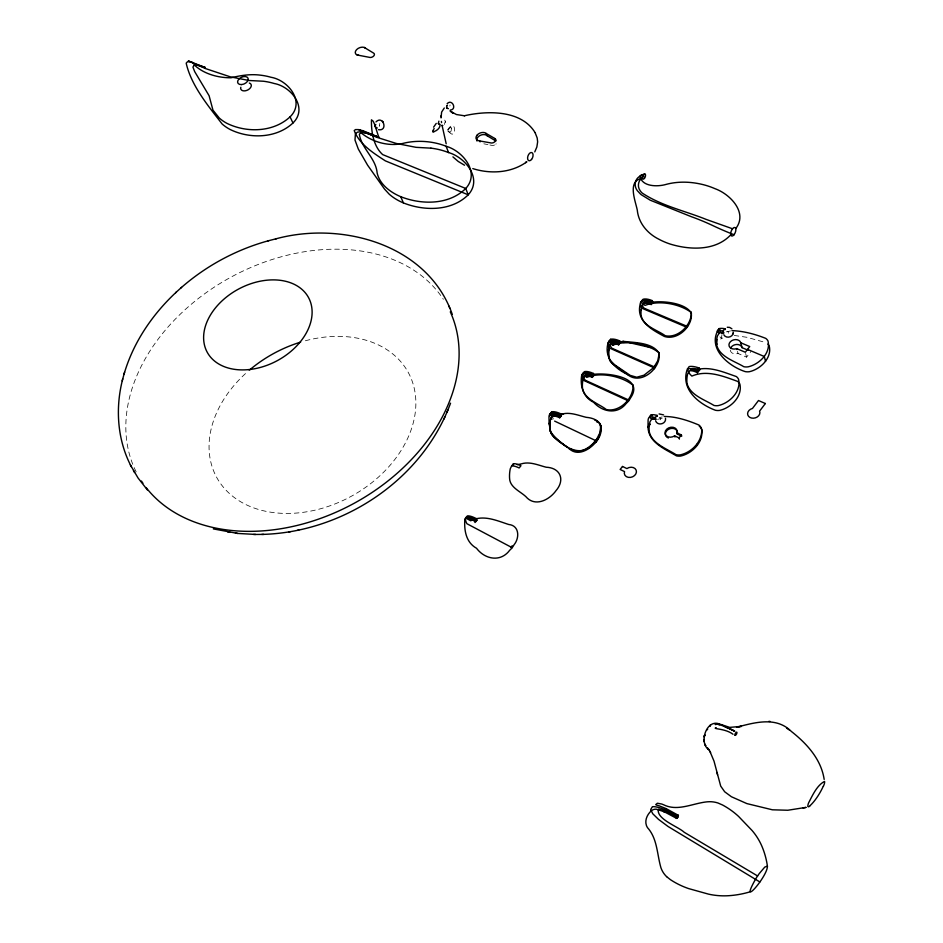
<?xml version="1.0" encoding="UTF-8"?>
<svg xmlns="http://www.w3.org/2000/svg" width="943" height="943" viewBox="0 0 943 943"><rect width="100%" height="100%" fill="white"/><g stroke="black" fill="none" stroke-linecap="round" stroke-linejoin="round"><path stroke-width="0.71" stroke-dasharray="4.71 3.54" d="M447.677 129.733C457.225 115.364 456.577 144.68 447.677 129.733L447.701 130.264M444.436 124.476L445.32 120.987L443.257 118.464M445.379 122.531L445.402 121.506M721.973 334.671L721.383 338.384L719.191 341.189M730.283 350.148A6.035 4.644 -14.3 0 0 738.051 353.495L746.597 357.138L750.982 351.444M552.787 419.364L553.447 418.539M450.153 127.682L447.984 129.957L448.137 131.501M450.282 127.623L451.485 127.788A1.414 1.238 -47.4 0 1 451.626 128.142L451.685 128.378M722.81 338.042L721.383 338.384L719.933 336.863M657.589 419.364L662.516 418.162M730.53 330.922L727.442 331.618A11.469 1.697 -13.7 0 1 726.299 331.842M662.21 416.947L660.336 417.36A11.67 1.356 -13.2 0 1 659.157 417.596M734.161 335.449L746.927 337.299L765.81 342.592M489.936 144.998L491.48 145.293A3.348 2.228 -21.8 0 0 495.782 144.185M487.955 144.621L483.865 143.808M448.455 131.867L448.361 131.784A1.367 0.637 73.1 0 1 448.161 131.442M660.088 417.997L660.678 419.8M727.913 331.276L728.42 333.138M737.485 351.374L738.051 353.495M745.63 353.472L746.597 357.138M451.237 130.476A2.876 1.733 87.2 0 1 448.691 131.678M451.497 128.566A2.664 1.627 -69.9 0 1 451.143 129.957M379.286 126.374A3.619 2.287 86.6 0 0 379.463 125.82A3.772 2.416 -69.8 0 0 379.628 125.336M379.781 123.427A3.348 2.134 -69.8 0 1 379.357 125.195M450.059 104.956A2.711 1.662 -70.5 0 1 449.846 106.029M496.159 143.808A3.348 2.251 -21.7 0 1 495.841 144.161M305.355 340.777A109.211 81.251 -28.8 0 1 412.586 425.293A109.211 81.251 -28.8 0 1 256.343 508.784A109.211 81.251 -28.8 0 1 247.761 371.554M136.157 471.842A176.341 128.755 -28.6 0 1 228.1 278.739A176.341 128.755 -28.6 0 1 443.34 299.273"/><path stroke-width="1.41" d="M441.041 117.91L441.63 112.076L444.294 107.997M441.029 115.777L441.018 116.826M733.23 332.301C733.395 337.217 726.063 339.079 723.8 334.753M550.37 431.399C560.142 444.978 581.513 461.422 595.139 441.348L596.165 441.784L596.306 439.874L600.043 432.566L600.797 425.611M717.399 331.641L718.943 328.635A19.968 8.181 31 0 1 725.155 328.789M569.23 448.738C578.259 457.214 590.695 448.939 596.742 441.041C603.567 428.829 602.471 418.775 586.169 417.313C578.118 415.356 569.56 411.608 561.25 414.307A11.434 1.473 -12.9 0 1 560.661 414.425M659.192 353.637L657.754 360.745L653.723 367.57L644.034 375.184L636.737 377.235L630.195 375.361L614.871 364.965L609.72 359.943L608.683 355.617A11.245 3.972 -84.6 0 1 608.754 349.912L608.989 348.238M641.169 309.87L641.405 308.196A5.894 1.544 -84 0 1 641.841 306.286L644.21 302.302A16.585 7.214 38.5 0 1 652.002 303.505M716.763 339.456L717.01 337.747A6.035 1.815 -84.2 0 1 717.493 335.802L720.299 331.512M375.078 125.737L375.809 124.476M550.299 420.719L550.075 422.417A11.469 3.76 -85.4 0 0 549.969 428.275L550.358 431.305M554.649 416.052L554.743 415.427M722.149 333.551L722.338 332.431L721.136 332.478A6.059 1.356 -18.2 0 1 720.617 332.407M122.743 378.897C115.117 407.954 117.203 440.086 131.419 466.832M609.249 341.696A13.261 5.151 -5.3 0 1 609.414 340.918L610.616 339.28A19.709 8.122 38.6 0 1 619.716 340.894L620.329 342.71L618.632 344.82A16.762 6.884 38.6 0 0 610.899 343.429L610.51 343.9L612.797 345.209L613.28 343.028A7.049 1.662 -17.5 0 0 614.376 342.969A11.245 1.756 -13.3 0 0 618.985 342.274M716.15 727.607C711.541 729.222 725.12 728.173 733.017 734.267M378.426 129.674C388.422 131.466 383.164 114.74 375.986 121.883M124.075 374.053C133.246 342.439 152.436 314.302 176.4 292.012M122.201 380.913L124.606 372.108M718.979 723.811C706.059 719.261 698.739 743.343 708.841 749.661L708.11 748.683M550.712 418.81L553.069 414.802M609.414 346.329C611.264 344.678 610.156 339.763 608.129 342.486A13.273 3.194 80.2 0 0 607.657 344.56C604.687 358.375 614.919 368.218 626.211 373.782M732.9 333.987L733.1 333.351M704.81 734.797L704.291 736.459M653.617 419.27L653.888 418.374A7.308 1.426 -17.4 0 0 654.925 418.291M550.629 414.401A13.485 4.833 -4.4 0 1 550.688 413.317L551.808 411.785A20.074 7.414 38.8 0 1 560.767 413.812L561.462 415.58L559.694 417.773A17.08 6.283 38.8 0 0 552.079 416.028L550.83 418.397A6.118 1.356 -84.9 0 0 550.288 420.837L549.121 423.89L550.064 428.617M261.777 534.422C342.757 532.512 422.393 480.058 450.554 403.168M433.58 127.175L436.255 123.403M607.657 351.55L608.966 348.356A6 1.485 -84.4 0 1 609.508 346.01L610.51 343.9M823.392 786.297L824.099 784.564A5.729 1.945 -62.8 0 0 824.595 782.631L824.63 781.888A2.935 0.99 -62.8 0 0 824.465 781.417C816.838 785.519 812.595 795.232 808.611 802.882A7.992 2.711 -62.6 0 0 808.127 804.249L807.786 806.041A2.947 1.002 -62.6 0 0 807.915 806.56L808.387 806.784A5.835 1.98 -62.6 0 0 809.247 806.489L810.249 805.723M443.917 419.105L444.837 417.03M446.911 412.315L447.878 410.146M534.775 151.894L536.85 147.002L537.64 141.874L537.192 137.984L535.129 132.692M652.356 418.162L650.069 421.639A6.224 1.686 -85 0 0 649.479 424.008L648.006 427.108C648.442 442.621 665.216 449.127 676.426 455.858A10.691 8.546 -16.7 0 0 680.787 456.035C692.421 453.394 704.115 441.619 701.557 429.041A10.656 8.475 -16.2 0 0 699.27 426.212M719.933 329.685L718.943 328.635C706.531 347.708 727.972 366.025 745.147 371.589A10.479 8.122 -13.8 0 0 749.437 371.695C760.471 369.208 772.176 357.951 769.229 345.951A10.456 8.051 -13.5 0 0 767.861 344.065M649.479 424.008A7.308 1.98 -85 0 0 649.255 425.623A11.67 4.385 -85.5 0 0 649.208 431.588C651.754 443.599 666.795 448.703 676.048 454.679A10.703 8.546 -16.7 0 0 680.398 454.856C691.561 452.322 701.663 442.114 701.781 430.303M707.274 729.799L707.651 729.163M641.169 309.87A11.127 4.078 -84.1 0 0 641.11 315.492C643.244 326.408 657.342 329.909 665.286 335.743C677.946 338.36 691.054 325.63 691.337 313.229M686.622 326.137L644.128 308.231L642.313 306.027L643.385 303.328A16.585 7.214 38.5 0 1 651.177 304.53L652.839 302.467L652.273 300.628A19.508 8.499 38.5 0 0 643.091 299.237L640.592 302.467A13.131 3.407 80.4 0 0 640.073 304.577C636.136 321.339 652.179 329.909 664.379 336.451C677.711 340.953 693.859 325.583 691.113 312.121M628.144 375.019C641.641 385.498 662.057 367.24 658.98 352.493M596.742 441.041C601.775 435.1 604.451 422.547 594.609 419.93M596.86 438.99C591.898 446.11 580.57 455.21 571.21 449.222M767.413 866.134L764.773 867.088L759.209 873.654A34.738 11.752 -61.7 0 0 756.027 878.346C737.744 910.549 767.814 876.365 767.413 866.134A89.844 84.139 -25.8 0 0 762.274 847.132A69.24 64.867 -22.9 0 0 752.101 830.535L738.569 816.414A84.552 79.129 -27.1 0 0 722.538 804.992L718.012 803.012A25.367 23.269 -17.5 0 0 707.274 801.821C692.987 803.177 677.817 811.699 663.848 804.874A7.532 1.261 26.5 0 0 661.668 804.014L657.365 803.236L655.727 804.615A30.365 2.959 1.3 0 0 658.827 805.699L666.182 808.634L678.335 815.33M735.799 228.512C748.117 212.576 730.047 194.081 715.089 188.718A81.11 59.397 -16.5 0 0 703.537 184.734C691.384 181.657 678.406 181.115 666.241 184.368C657.825 186.891 641.983 186.985 639.896 176.176L641.582 174.679L645.413 174.502M446.676 106.064L446.628 107.915A1.391 0.648 72.7 0 0 446.864 108.15L447.006 108.339M679.066 437.906L681.365 434.935L676.909 432.872A6.165 4.892 -17 0 0 670.874 427.25A6.165 4.892 -17 0 0 665.322 434.405A6.165 4.892 -17 0 0 674.61 435.843L679.066 437.906L679.443 439.096M650.305 424.173L648.006 427.108L648.1 420.048A13.78 3.489 79.5 0 1 648.654 418.02L651.295 414.802A20.498 8.098 37.7 0 1 657.188 415.439A4.927 1.957 37.8 0 0 657.448 416.334M716.998 343.995L716.374 344.796L716.751 339.551A11.41 4.609 -84.3 0 0 716.751 345.268C719.733 356.831 734.656 361.169 743.85 366.721A10.514 8.133 -13.9 0 0 748.164 366.827C759.221 364.34 770.973 353.071 768.015 341.036A10.491 8.063 -13.5 0 0 765.716 338.36C755.095 334.14 743.461 331.028 731.945 330.628M696.912 370.917L699.176 368.029A20.192 7.827 31.2 0 0 689.144 366.591C685.667 369.503 689.357 373.97 691.891 376.08C706.991 369.562 723.316 376.233 737.603 381.385A10.526 8.239 -14.5 0 1 739.878 384.131C742.707 396.355 730.978 407.859 719.698 410.394A10.562 8.31 -15 0 1 715.383 410.252C698.35 403.84 680.009 388.775 687.459 368.748A20.192 9.135 44 0 1 696.912 370.929L697.455 372.756A17.139 7.839 45.2 0 0 689.451 370.847L687.753 373.746A6.094 1.756 -84.5 0 0 687.27 375.691L687.023 377.412A11.516 4.515 -84.9 0 0 686.999 383.271C689.769 395.046 704.775 399.714 713.992 405.455A10.597 8.31 -15 0 0 718.318 405.596C729.611 403.05 741.398 391.545 738.569 379.286A10.562 8.239 -14.6 0 0 736.283 376.528C724.283 372.45 710.81 366.403 697.855 369.385A11.552 1.556 -13.5 0 1 692.634 370.245L691.49 370.316A6.106 1.297 -17.8 0 1 690.571 370.139L691.148 368.689A17.139 6.53 30.2 0 1 699.718 369.856L699.176 368.029M697.455 372.756L699.718 369.856M710.02 725.721L710.704 724.872M510.988 547.329L512.226 545.773M476.922 520.23L475.06 522.528L474.258 520.831A20.628 6.318 39.1 0 0 465.512 518.167L464.993 518.98A13.933 2.169 79.6 0 0 464.746 520.842C464.239 531.475 466.443 542.638 476.51 548.248C484.938 559.435 500.627 562.511 509.691 550.252A17.493 14.157 -25.4 0 0 514.018 544.806C519.699 538.064 519.51 525.487 508.701 524.485C496.548 520.56 483.405 514.418 470.71 520.772L466.62 518.532A13.827 4.338 -3.4 0 1 466.384 517.259L467.374 515.88A20.616 6.342 39.1 0 1 476.121 518.532L476.922 520.23A17.516 5.387 39.1 0 0 469.496 517.966M633.012 385.133C633.837 398.241 619.704 412.468 606.396 409.58C598.428 403.404 584.283 399.29 582.479 388.056A11.34 3.878 -85 0 1 582.562 382.28L582.798 380.583A6 1.426 -84.6 0 1 583.21 378.673L584.648 375.833A16.903 6.625 38.7 0 1 592.322 377.377L594.055 375.243L593.406 373.44A19.874 7.815 38.7 0 0 584.365 371.636L583.198 373.228A13.355 5.01 -4.9 0 0 583.21 374.725L586.746 377.389C600.715 371.66 622.026 376.351 633.036 385.251M511.613 465.972L513.428 463.744A17.28 5.87 39 0 1 520.96 465.724L519.145 467.964A17.292 5.847 39 0 0 511.613 465.972L510.328 468.659A6.153 1.261 -85.2 0 0 509.939 470.569L509.715 472.29A11.622 3.607 -85.9 0 0 509.574 478.254C509.774 487.319 520.23 491.303 525.935 496.702C534.987 507.393 549.439 499.943 556.028 490.608C565.187 480.081 560.614 467.811 546.174 467.221C538.111 465.147 529.53 461.162 521.149 463.932A11.575 1.261 -12.7 0 1 517.2 464.675M550.123 422.653L549.121 423.89L548.979 416.936A13.532 2.782 79.8 0 1 549.356 414.955L551.808 411.785L553.081 413.081M474.258 520.831L476.121 518.532M559.694 417.773L558.999 416.004L560.767 413.812M592.322 377.377L591.674 375.585L593.406 373.44M618.632 344.82L618.019 342.993L619.716 340.894M651.177 304.53L650.599 302.691L652.273 300.628M446.711 106.017L447.442 105.203M205.268 67.554L196.698 64.89L194.376 64.89L192.926 67.083L194.682 71.609L209.098 95.726L212.965 110.154L219.354 118.099A74.674 47.716 -24.6 0 0 226.626 123.191C246.394 133.069 273.364 132.421 290.067 116.849C305.556 101.856 288.204 80.12 270.959 77.267A75.888 49.083 -26.1 0 0 260.881 75.228C250.85 73.79 240.771 75.416 231.035 77.774C218.045 77.892 203.417 73.872 194.081 64.737L196.887 64.69L205.268 67.554L188.317 60.918L205.35 68.521L230.292 76.831L248.976 80.497L263.486 81.239A79.401 51.559 -26.2 0 1 274.201 83.503C291.293 86.544 308.302 108.103 292.967 123.003C276.405 138.491 249.659 139.128 229.986 129.415A78.01 50.003 -24.5 0 1 222.147 124.016C208.214 105.934 191.181 85.471 186.184 63.157L187.374 61.873L189.684 61.684L193.256 62.721M513.428 463.744L513.346 464.946A6.118 1.191 -16.6 0 0 513.546 464.993M730.554 235.043C715.289 251.144 689.663 250.072 669.99 244.001A80.202 57.499 -15.1 0 1 658.862 239.216C647.535 233.605 638.529 223.067 637.291 210.159C635.334 200.47 626.977 180.702 642.207 178.321M438.884 121.14L438.318 123.557M447.135 103.671C452.074 98.331 457.402 109.588 450.188 110.107M594.184 442.314L595.575 442.515M180.903 287.945C206.116 265.773 236.445 249.459 268.838 240.642M175.669 292.672L181.551 287.356M643.845 176.518C638.682 179.04 636.631 185.995 640.156 190.686A8.051 3.843 39.7 0 0 642.065 192.961C661.349 205.833 684.877 210.831 706.248 219.436L732.534 228.772M526.772 161.901L525.557 162.609L526.607 161.972C511.2 173.076 490.49 174.196 472.785 168.597M642.961 175.08C634.651 176.742 632.6 186.785 638.753 192.172A11.67 5.693 40.1 0 0 641.205 194.682L650.328 200.246L691.302 216.678A152.542 69.11 37.6 0 1 712.743 225.554A226.12 120.327 40.1 0 0 734.031 234.724M442.821 125.525L442.067 125.69M275.486 238.944C341.59 220.733 427.745 244.39 452.275 314.361M267.989 240.854L276.464 238.697M658.968 352.658C647.476 343.853 627.036 339.621 612.797 345.209M623.24 341.331C635.099 342.769 652.933 342.356 659.357 353.696M623.299 341.307L620.152 342.038M622.392 341.531L620.683 341.92A11.481 1.792 -13.3 0 1 614.353 342.981L613.209 343.016A5.953 1.403 -17.5 0 1 612.243 342.828L612.113 342.733M710.598 752.561L709.879 751.288L714.028 761.166L720.7 786.097L724.672 791.766L731.414 796.741L746.88 803.601L772.388 809.801L787.806 810.249L805.758 807.42M803.141 808.033L806.053 807.397M563.737 413.753L562.476 414.048A11.681 1.509 -12.9 0 1 560.743 414.413M659.074 413.93L663.601 414.896M288.864 531.946L290.432 531.663M297.399 530.355L298.79 530.096M664.214 416.476C676.096 416.476 688.084 420.495 698.904 425.022A10.668 8.475 -16.2 0 1 701.168 427.886L701.922 430.232M727.253 327.268L729.658 327.41L731.898 328.812M213.33 528.905L237.719 533.432L255.683 534.445M464.321 115.789C484.042 111.203 520.465 108.551 535.129 132.668M253.549 534.469L263.769 534.398M464.569 115.8L456.4 114.527L450.082 111.074M824.17 779.413C821.129 759.186 806.795 743.614 791.366 731.45C776.113 716.161 754.706 722.562 736.542 727.242L741.422 726.369L729.682 727.383L718.448 723.646M476.981 135.262A5.835 3.925 -23.1 0 0 479.339 140.884L490.584 142.864A3.348 2.181 -23.3 0 0 494.863 141.698A3.348 2.181 -22 0 0 494.945 138.562L495.853 140.99L487.107 135.721A5.823 4.043 -20.2 0 0 480.27 135.368A5.823 4.043 -20.2 0 0 476.84 140.637L476.958 140.978M627.555 342.392L624.667 342.356A5.281 4.02 -18.3 0 0 623.7 342.509M768.887 721.348L770.101 721.442M430.927 148.157L416.052 147.332L396.072 143.395L376.587 137.242L359.035 129.945L378.791 137.289L374.666 124.476L373.216 121.234L371.471 119.832C371.153 131.737 373.463 146.283 382.658 154.593L465.736 188.47L468.223 194.812C451.508 211.409 424.138 211.173 403.415 202.922A79.707 54.505 -21.7 0 1 389.294 194.27L384.473 189.024L367.581 165.143L358.305 149.041L354.992 140.059L355.405 133.859L357.385 132.185L360.78 131.666L365.731 132.456L372.426 134.731M433.085 131.89L433.132 131.89A2.31 1.556 -22 0 0 433.969 131.725M628.769 342.509L650.375 347.554M227.793 532.041L230.175 532.382M235.455 533.113L237.719 533.432M714.853 723.823L719.839 724.648L728.715 728.291L724.849 726.523M718.295 724.271L715.996 723.941L719.839 724.648L718.295 724.271L718.872 724.413M715.348 723.835L715.702 724.695M357.149 54.989L369.22 57.299A3.3 2.134 -22.7 0 0 373.487 56.215A3.3 2.134 -22.7 0 0 373.664 53.15L364.293 47.456M554.625 421.097L595.728 440.617L596.165 441.784M378.791 137.289L366.709 132.963L363.279 132.15L360.863 132.621C372.355 142.334 389.612 147.037 404.394 143.053C415.674 140.483 427.556 140.884 438.719 143.819A83.986 58.242 -23.5 0 1 446.086 146.248C462.966 150.998 480.423 172.569 465.736 188.494C448.962 205.114 421.533 204.926 400.728 196.686A82.607 56.285 -21.6 0 1 394.044 193.362C386.324 188.848 379.11 182.011 377.141 172.958C375.88 158.2 361.44 148.405 359.342 134.26L360.462 133.081L362.796 132.68L366.497 133.187L378.791 137.289L363.114 130.771L358.411 129.592L355.523 129.58L354.214 130.558C359.2 144.138 373.511 153.179 385.357 160.864L468.223 194.812C482.84 178.887 465.429 157.351 448.585 152.566L446.086 146.248M721.713 724.802L722.515 725.132L721.442 724.684M740.774 342.781L749.72 346.553L745.312 352.258L736.754 348.615A6.047 4.644 -14.4 0 1 729.175 346.187A6.047 4.644 -14.4 0 1 733.501 339.904A6.047 4.644 -14.4 0 1 740.774 342.781L742.058 347.661L748.436 350.36M747.516 349.405L764.325 356.513L765.551 361.405M686.975 327.351L641.535 308.078L641.11 306.793A21.866 9.536 38.5 0 1 641.393 301.288A19.508 8.487 38.5 0 1 650.599 302.691M654.289 366.862L611.818 348.179L609.968 345.527L611.748 342.38A16.762 6.896 38.6 0 1 619.48 343.759M654.678 368.053L609.261 347.943L608.801 346.682A22.09 9.112 38.6 0 1 608.93 341.307L609.767 340.329A19.709 8.11 38.6 0 1 618.867 341.944M726.617 727.324L734.621 731.131L730.589 729.175M730.695 729.234L726.699 727.348M668.398 438A6.153 4.892 -17 0 1 665.958 431.847A6.153 4.892 -17 0 1 673.538 428.499A6.153 4.892 -17 0 1 677.286 434.063L681.742 436.114L681.365 434.935M728.597 728.22L734.668 731.155M596.436 421.627L597.662 422.252M464.534 165.237L458.227 161.442L452.923 156.88M553.081 416.7L551.231 415.427M494.639 138.362L486.293 133.517L487.107 135.721M676.308 818.194L664.037 811.652L656.34 809.212A31.449 14.699 76.8 0 0 651.354 810.756C647.381 814.28 644.529 820.174 646.415 825.455A7.65 4.632 50.8 0 0 647.582 827.742C657.448 838.728 657 854.405 660.96 867.843A25.555 23.87 -26.9 0 0 666.583 876.625M757.606 875.964L684.253 832.304C678.17 826.528 656.175 819.219 658.355 809.2A41.209 10.243 36.9 0 1 677.652 817.546L676.991 815.978A44.84 11.151 36.9 0 0 652.403 806.725L650.682 809.518L652.733 813.726L658.509 819.373L668.068 826.492L759.846 881.953M628.333 375.137L612.042 363.35M786.568 728.137L789.48 730.082M569.419 448.868C563.042 443.257 552.374 439.579 550.429 430.468M567.309 447.418L553.223 436.279M375.844 127.588L375.715 127.47A1.803 0.919 73.2 0 1 375.503 127.152A1.249 0.66 62.6 0 1 375.019 125.667M438.648 123.922L438.542 123.839A1.367 0.648 72.9 0 1 438.342 123.498M382.398 121.199L383.329 122.107M666.583 876.625L670.438 879.678A83.456 76.583 -17.1 0 0 688.638 888.589L708.452 894.117A68.639 63.582 -17.5 0 0 729.187 895.673A88.524 81.487 -17.2 0 0 749.991 891.854M552.079 416.028L550.04 413.953A20.086 7.391 38.8 0 1 558.999 416.004M652.191 415.722L651.295 414.802L649.963 416.358A13.768 4.845 -5.4 0 0 649.762 417.101M610.616 339.28L612.596 341.331A16.75 6.907 38.6 0 1 620.329 342.71M611.276 362.584L609.873 360.686A5.293 4.055 -18.7 0 1 609.591 359.99M147.403 489.936L138.055 478.007L130.323 464.828M707.309 747.693L708.24 748.836M552.504 435.489L551.136 433.497A5.375 4.22 -21.4 0 1 550.877 432.754M599.607 423.772L600.856 425.682M707.993 748.518L709.973 751.453M691.066 312.322C679.467 303.823 659.122 299.85 645.024 305.391L641.747 302.514A13.143 5.316 -5.8 0 1 641.841 300.923L642.266 300.263A19.508 8.487 38.5 0 1 651.436 301.654M655.621 420.849C657.519 426.307 666.489 424.008 665.51 418.315M133.458 470.545L134.554 472.549M551.714 419.081L551.572 416.947L552.963 414.944A17.068 6.295 38.8 0 1 560.578 416.676L559.883 414.908A20.086 7.403 38.8 0 0 550.924 412.869L550.17 413.777A22.502 8.31 38.8 0 0 549.675 416.217M475.991 521.373L475.189 519.676A20.616 6.33 39.1 0 0 466.443 517.023L465.795 517.79A23.104 7.108 39.1 0 0 466.337 522.54L466.938 523.73L512.12 547.671L511.613 546.551M290.067 116.849L292.967 123.003M400.728 196.686L403.415 202.922M448.939 306.086L449.776 308.184M691.455 313.335C685.915 302.962 663.153 300.534 651.766 302.314A11.151 1.91 -13.6 0 1 646.662 303.068L645.531 303.092A5.894 1.462 -17.9 0 1 644.611 302.868L645.047 301.277A16.573 7.226 38.5 0 1 652.839 302.467M479.728 140.908L480.093 141.874M653.723 367.57L654.112 368.772M674.61 435.843L674.988 437.033M676.909 432.872L677.286 434.063M654.855 366.143L655.232 367.346M697.018 444.188L697.384 445.367M686.068 326.832L686.433 328.046M687.176 325.441L687.53 326.655M736.754 348.615L737.002 349.535M716.975 772.482L717.517 774.745M609.19 358.788L608.801 356.631A11.481 4.055 -84.6 0 1 608.742 349.912M442.019 125.148L446.192 143.772M550.017 428.381L550.24 429.548M550.406 431.588L550.075 429.395A11.705 3.843 -85.4 0 1 550.064 422.417A7.179 1.603 -84.9 0 1 550.288 420.837M441.383 121.399L441.56 122.625M703.891 740.444L704.056 741.658L703.867 739.453M725.25 329.579A4.656 2.251 34.9 0 1 725.132 328.777A4.644 3.053 -26.3 0 0 723.187 331.241A19.956 9.465 43.9 0 0 717.281 330.757L719.25 332.844A16.927 8.11 45.1 0 1 723.705 333.103M723.776 332.726A4.656 1.921 39.9 0 1 723.257 331.252M730.554 348.344A6.035 4.644 -14.3 0 1 736.53 344.478A6.035 4.644 -14.3 0 1 742.058 347.661M657.141 415.403A4.715 3.159 -29 0 0 655.409 417.666A20.51 8.074 37.7 0 0 649.562 417.018L651.601 419.128A17.434 6.872 37.7 0 1 655.998 419.505M655.856 418.869A4.927 1.957 37.8 0 1 655.444 417.666M653.888 418.374A6.224 1.214 -17.4 0 1 652.756 418.197M558.692 414.46A17.068 6.306 38.8 0 1 561.462 415.58M608.754 349.912A7.049 1.745 -84.4 0 1 608.966 348.356M608.919 341.366A19.72 8.098 38.6 0 1 618.019 342.993M613.28 343.028A6 1.414 -17.5 0 1 612.148 342.769M249.306 83.031A5.634 3.595 -25.3 0 1 250.579 87.605A5.634 3.595 -25.3 0 1 243.966 90.893A5.634 3.595 -25.3 0 1 240.819 87.251M591.674 375.585A19.886 7.792 38.7 0 0 582.644 373.77L581.902 374.831A13.391 3.006 80 0 0 581.466 376.87C580.24 387.09 583.811 397.663 593.619 402.296C602.471 412.15 617.488 414.932 626.282 403.368A16.891 13.131 -18.9 0 0 630.289 398.311C645.495 376.811 606.868 372.544 593.536 374.359A11.328 1.638 -13.1 0 1 588.267 375.22L587.088 375.29A5.988 1.344 -17.2 0 1 586.086 375.125L586.369 373.699A16.891 6.636 38.7 0 1 594.055 375.243M823.263 786.285A27.064 9.265 -62.7 0 1 810.296 805.44M734.998 735.269A1.78 0.672 -62.5 0 1 735.87 732.628A1.78 0.672 -62.5 0 1 736.86 733.194A1.78 0.672 -62.5 0 1 735.186 735.375M430.939 148.134A80.957 56.297 -23.4 0 1 448.562 152.589M377.341 127.989A3.619 2.287 86.6 0 1 376.139 127.376M358.741 55.295A5.752 3.701 -22.9 0 1 356.548 49.684A5.752 3.701 -22.9 0 1 365.46 48.164M448.408 108.622A2.935 1.768 86.7 0 1 447.206 108.091M477.134 135.061A5.835 3.949 -21.4 0 1 481.849 132.55L482.415 132.503A5.835 3.855 -21.5 0 1 486.081 133.34M439.933 124.252A2.876 1.745 87 0 1 438.884 123.733M440.039 124.947A7.497 5.057 -22 0 1 433.945 131.619M432.849 131.772A2.263 1.532 -21.9 0 1 433.179 130.912M433.037 130.653A11.705 7.921 -21.7 0 1 434.169 128.519M249.494 370.057A109.211 81.251 -28.8 0 1 300.617 342.132M450.282 311.838A176.341 128.755 -28.6 0 1 359.354 500.368A176.341 128.755 -28.6 0 1 146.106 487.566M142.935 483.252A176.341 128.755 -28.6 0 1 141.438 481.048M583.882 377.353L584.118 379.062L585.709 380.453L628.156 399.773L628.557 400.964L583.175 380.17L582.691 378.921A22.278 8.758 38.7 0 1 582.691 373.652L583.505 372.709A19.874 7.803 38.7 0 1 592.546 374.512L593.194 376.304A16.891 6.625 38.7 0 0 585.509 374.772L583.882 377.353M704.35 736.318L704.15 737.025L704.704 735.139L704.35 736.318M710.303 725.356L709.655 726.204L710.303 725.356M765.362 403.521L759.587 411.136A6.224 4.927 -13.6 0 1 755.461 417.832A6.224 4.927 -13.6 0 1 747.775 414.944A6.224 4.927 -13.6 0 1 752.467 408.449L758.49 400.516L765.362 403.521M622.498 466.467L620.14 469.473L624.525 471.594A6.2 4.974 -19 0 0 630.466 477.406A6.2 4.974 -19 0 0 636.148 470.121A6.2 4.974 -19 0 0 626.883 468.577L622.498 466.467M453.359 113.266L451.391 112.076L453.359 113.266M705.647 745.536L704.94 744.31L705.647 745.536M241.491 84.587A5.658 3.595 -25.3 0 0 248.08 78.257A5.658 3.595 -25.3 0 0 239.168 78.811A5.658 3.595 -25.3 0 0 241.491 84.587M677.404 817.864A1.815 0.695 -61.4 0 0 678.194 815.165A1.815 0.695 -61.4 0 0 676.355 817.263A1.815 0.695 -61.4 0 0 677.404 817.864M665.004 811.605A1.815 0.707 -61.4 0 0 665.793 808.917A1.815 0.707 -61.4 0 0 663.955 810.992A1.815 0.707 -61.4 0 0 665.004 811.605M531.546 159.461A4.314 2.464 -69.9 0 0 531.864 152.601A4.314 2.464 -69.9 0 0 527.585 157.858A4.314 2.464 -69.9 0 0 531.546 159.461M644.446 178.357A2.841 1.45 -68.8 0 0 644.918 173.889A2.841 1.45 -68.8 0 0 642.171 177.296A2.841 1.45 -68.8 0 0 644.446 178.357M734.137 234.583A4.574 2.145 -68.2 0 0 734.986 227.511A4.574 2.145 -68.2 0 0 730.707 233.169A4.574 2.145 -68.2 0 0 734.137 234.583M248.386 369.632A57.57 40.702 -28.2 0 0 308.856 298.188A57.57 40.702 -28.2 0 0 216.336 306.84A57.57 40.702 -28.2 0 0 248.386 369.632"/></g></svg>
